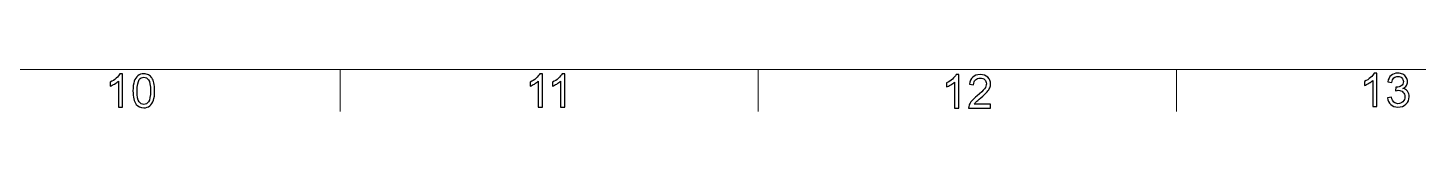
# Model space of a CAD drawing. Header units: centimetres. Extents: x -52 to 52, y -48 to 48.
# Drawn here: x -3.77 to 12.85, y -46.71 to -46.21 of the extents above; entities that cross this region are included whole.
import ezdxf

# ---------------------------------------------------------------- set-up
doc = ezdxf.new("R2010")
doc.units = ezdxf.units.CM
doc.header["$MEASUREMENT"] = 0
doc.layers.add('Title Block', color=7, linetype='Continuous')

msp = doc.modelspace()

# ---------------------------------------------------------------- linework, layer by layer
at = {"layer": 'Title Block', "lineweight": 9}
for points in [[(-50.03797, -46.2054), (-50.03797, -46.2054), (29.96203, -46.2054), (29.96203, -46.2054)], [(-0.03797, -46.7054), (-0.03797, -46.7054), (-0.03797, -46.2054), (-0.03797, -46.2054)], [(4.96203, -46.7054), (4.96203, -46.7054), (4.96203, -46.2054), (4.96203, -46.2054)], [(9.96203, -46.7054), (9.96203, -46.7054), (9.96203, -46.2054), (9.96203, -46.2054)]]:
    msp.add_open_spline(points, degree=3, dxfattribs=at)
at = {"layer": 'Title Block'}
for points, knots in [([(-2.64028, -46.6554), (-2.64028, -46.6554), (-2.68917, -46.6554), (-2.68917, -46.6554), (-2.68917, -46.6554), (-2.68917, -46.3441), (-2.68917, -46.3441), (-2.70093, -46.3554), (-2.71639, -46.3666), (-2.73547, -46.37781), (-2.75454, -46.38901), (-2.77176, -46.39743), (-2.78695, -46.40299), (-2.78695, -46.40299), (-2.78695, -46.35577), (-2.78695, -46.35577), (-2.75963, -46.34299), (-2.73575, -46.32743), (-2.71528, -46.3091), (-2.69482, -46.29086), (-2.68028, -46.27317), (-2.67176, -46.25595), (-2.67176, -46.25595), (-2.64028, -46.25595), (-2.64028, -46.25595), (-2.64028, -46.25595), (-2.64028, -46.6554), (-2.64028, -46.6554)], [0, 0, 0, 0, 0.11111111, 0.11111111, 0.11111111, 0.22222222, 0.22222222, 0.22222222, 0.33333333, 0.33333333, 0.33333333, 0.44444444, 0.44444444, 0.44444444, 0.55555556, 0.55555556, 0.55555556, 0.66666667, 0.66666667, 0.66666667, 0.77777778, 0.77777778, 0.77777778, 0.88888889, 0.88888889, 0.88888889, 1, 1, 1, 1]), ([(-2.51464, -46.4591), (-2.51464, -46.41216), (-2.50982, -46.37419), (-2.50019, -46.34549), (-2.49047, -46.31669), (-2.47612, -46.29456), (-2.45704, -46.2791), (-2.43806, -46.26364), (-2.41408, -46.25595), (-2.38519, -46.25595), (-2.36389, -46.25595), (-2.34519, -46.26021), (-2.32899, -46.26882), (-2.31288, -46.27743), (-2.29954, -46.28984), (-2.28917, -46.30605), (-2.2788, -46.32216), (-2.27065, -46.34188), (-2.26473, -46.36512), (-2.25871, -46.38836), (-2.25575, -46.41975), (-2.25575, -46.4591), (-2.25575, -46.50577), (-2.26056, -46.54355), (-2.2701, -46.57225), (-2.27963, -46.60105), (-2.29399, -46.62318), (-2.31306, -46.63873), (-2.33204, -46.65429), (-2.35612, -46.66207), (-2.38519, -46.66207), (-2.42343, -46.66207), (-2.45352, -46.64846), (-2.47538, -46.62114), (-2.50158, -46.58781), (-2.51464, -46.53382), (-2.51464, -46.4591)], [0, 0, 0, 0, 0.08333333, 0.08333333, 0.08333333, 0.16666667, 0.16666667, 0.16666667, 0.25, 0.25, 0.25, 0.33333333, 0.33333333, 0.33333333, 0.41666667, 0.41666667, 0.41666667, 0.5, 0.5, 0.5, 0.58333333, 0.58333333, 0.58333333, 0.66666667, 0.66666667, 0.66666667, 0.75, 0.75, 0.75, 0.83333333, 0.83333333, 0.83333333, 0.91666667, 0.91666667, 0.91666667, 1, 1, 1, 1]), ([(-2.46464, -46.45929), (-2.46464, -46.52475), (-2.45704, -46.56827), (-2.44177, -46.58975), (-2.42649, -46.61133), (-2.4076, -46.62207), (-2.38519, -46.62207), (-2.36278, -46.62207), (-2.34389, -46.61123), (-2.32862, -46.58966), (-2.31334, -46.56799), (-2.30575, -46.52457), (-2.30575, -46.45929), (-2.30575, -46.39382), (-2.31334, -46.3503), (-2.32862, -46.32882), (-2.3438, -46.30725), (-2.36288, -46.29651), (-2.38575, -46.29651), (-2.40815, -46.29651), (-2.42612, -46.30605), (-2.43954, -46.32503), (-2.4563, -46.34919), (-2.46464, -46.39401), (-2.46464, -46.45929)], [0, 0, 0, 0, 0.125, 0.125, 0.125, 0.25, 0.25, 0.25, 0.375, 0.375, 0.375, 0.5, 0.5, 0.5, 0.625, 0.625, 0.625, 0.75, 0.75, 0.75, 0.875, 0.875, 0.875, 1, 1, 1, 1]), ([(2.38032, -46.6554), (2.38032, -46.6554), (2.33143, -46.6554), (2.33143, -46.6554), (2.33143, -46.6554), (2.33143, -46.3441), (2.33143, -46.3441), (2.31967, -46.3554), (2.30421, -46.3666), (2.28513, -46.37781), (2.26606, -46.38901), (2.24884, -46.39743), (2.23365, -46.40299), (2.23365, -46.40299), (2.23365, -46.35577), (2.23365, -46.35577), (2.26097, -46.34299), (2.28485, -46.32743), (2.30532, -46.3091), (2.32578, -46.29086), (2.34032, -46.27317), (2.34884, -46.25595), (2.34884, -46.25595), (2.38032, -46.25595), (2.38032, -46.25595), (2.38032, -46.25595), (2.38032, -46.6554), (2.38032, -46.6554)], [0, 0, 0, 0, 0.11111111, 0.11111111, 0.11111111, 0.22222222, 0.22222222, 0.22222222, 0.33333333, 0.33333333, 0.33333333, 0.44444444, 0.44444444, 0.44444444, 0.55555556, 0.55555556, 0.55555556, 0.66666667, 0.66666667, 0.66666667, 0.77777778, 0.77777778, 0.77777778, 0.88888889, 0.88888889, 0.88888889, 1, 1, 1, 1]), ([(2.6481, -46.6554), (2.6481, -46.6554), (2.59921, -46.6554), (2.59921, -46.6554), (2.59921, -46.6554), (2.59921, -46.3441), (2.59921, -46.3441), (2.58745, -46.3554), (2.57199, -46.3666), (2.55291, -46.37781), (2.53384, -46.38901), (2.51662, -46.39743), (2.50143, -46.40299), (2.50143, -46.40299), (2.50143, -46.35577), (2.50143, -46.35577), (2.52875, -46.34299), (2.55263, -46.32743), (2.5731, -46.3091), (2.59356, -46.29086), (2.6081, -46.27317), (2.61662, -46.25595), (2.61662, -46.25595), (2.6481, -46.25595), (2.6481, -46.25595), (2.6481, -46.25595), (2.6481, -46.6554), (2.6481, -46.6554)], [0, 0, 0, 0, 0.11111111, 0.11111111, 0.11111111, 0.22222222, 0.22222222, 0.22222222, 0.33333333, 0.33333333, 0.33333333, 0.44444444, 0.44444444, 0.44444444, 0.55555556, 0.55555556, 0.55555556, 0.66666667, 0.66666667, 0.66666667, 0.77777778, 0.77777778, 0.77777778, 0.88888889, 0.88888889, 0.88888889, 1, 1, 1, 1]), ([(7.35972, -46.66544), (7.35972, -46.66544), (7.31083, -46.66544), (7.31083, -46.66544), (7.31083, -46.66544), (7.31083, -46.35414), (7.31083, -46.35414), (7.29907, -46.36544), (7.28361, -46.37664), (7.26453, -46.38785), (7.24546, -46.39905), (7.22824, -46.40747), (7.21305, -46.41303), (7.21305, -46.41303), (7.21305, -46.36581), (7.21305, -46.36581), (7.24037, -46.35303), (7.26425, -46.33747), (7.28472, -46.31914), (7.30518, -46.3009), (7.31972, -46.28321), (7.32824, -46.26599), (7.32824, -46.26599), (7.35972, -46.26599), (7.35972, -46.26599), (7.35972, -46.26599), (7.35972, -46.66544), (7.35972, -46.66544)], [0, 0, 0, 0, 0.11111111, 0.11111111, 0.11111111, 0.22222222, 0.22222222, 0.22222222, 0.33333333, 0.33333333, 0.33333333, 0.44444444, 0.44444444, 0.44444444, 0.55555556, 0.55555556, 0.55555556, 0.66666667, 0.66666667, 0.66666667, 0.77777778, 0.77777778, 0.77777778, 0.88888889, 0.88888889, 0.88888889, 1, 1, 1, 1]), ([(7.74148, -46.61877), (7.74148, -46.61877), (7.74148, -46.66544), (7.74148, -46.66544), (7.74148, -46.66544), (7.47814, -46.66544), (7.47814, -46.66544), (7.47777, -46.65368), (7.47972, -46.64238), (7.48388, -46.63146), (7.49064, -46.61359), (7.50147, -46.5959), (7.51638, -46.57859), (7.53129, -46.56127), (7.55259, -46.54127), (7.58027, -46.51859), (7.62333, -46.48312), (7.65259, -46.45507), (7.66786, -46.43433), (7.68324, -46.41359), (7.69092, -46.39396), (7.69092, -46.37544), (7.69092, -46.35609), (7.68398, -46.33979), (7.67009, -46.32646), (7.6562, -46.31321), (7.63805, -46.30655), (7.61573, -46.30655), (7.59212, -46.30655), (7.57323, -46.31359), (7.55907, -46.32766), (7.5449, -46.34164), (7.53777, -46.36109), (7.53759, -46.38599), (7.53759, -46.38599), (7.48759, -46.38099), (7.48759, -46.38099), (7.49101, -46.34359), (7.50397, -46.31507), (7.52638, -46.29544), (7.54888, -46.27581), (7.57898, -46.26599), (7.61685, -46.26599), (7.65499, -46.26599), (7.68527, -46.27655), (7.70749, -46.29775), (7.72981, -46.31896), (7.74092, -46.34525), (7.74092, -46.37655), (7.74092, -46.39247), (7.73768, -46.40812), (7.73111, -46.42349), (7.72462, -46.43896), (7.71379, -46.45516), (7.6987, -46.4722), (7.68351, -46.48914), (7.65842, -46.51257), (7.62342, -46.5422), (7.59407, -46.56683), (7.57518, -46.58349), (7.56685, -46.59229), (7.55851, -46.60109), (7.55166, -46.60988), (7.5462, -46.61877), (7.5462, -46.61877), (7.74148, -46.61877), (7.74148, -46.61877)], [0, 0, 0, 0, 0.04545455, 0.04545455, 0.04545455, 0.09090909, 0.09090909, 0.09090909, 0.13636364, 0.13636364, 0.13636364, 0.18181818, 0.18181818, 0.18181818, 0.22727273, 0.22727273, 0.22727273, 0.27272727, 0.27272727, 0.27272727, 0.31818182, 0.31818182, 0.31818182, 0.36363636, 0.36363636, 0.36363636, 0.40909091, 0.40909091, 0.40909091, 0.45454545, 0.45454545, 0.45454545, 0.5, 0.5, 0.5, 0.54545455, 0.54545455, 0.54545455, 0.59090909, 0.59090909, 0.59090909, 0.63636364, 0.63636364, 0.63636364, 0.68181818, 0.68181818, 0.68181818, 0.72727273, 0.72727273, 0.72727273, 0.77272727, 0.77272727, 0.77272727, 0.81818182, 0.81818182, 0.81818182, 0.86363636, 0.86363636, 0.86363636, 0.90909091, 0.90909091, 0.90909091, 0.95454545, 0.95454545, 0.95454545, 1, 1, 1, 1]), ([(12.35972, -46.64712), (12.35972, -46.64712), (12.31083, -46.64712), (12.31083, -46.64712), (12.31083, -46.64712), (12.31083, -46.33582), (12.31083, -46.33582), (12.29907, -46.34712), (12.28361, -46.35832), (12.26453, -46.36953), (12.24546, -46.38073), (12.22824, -46.38915), (12.21305, -46.39471), (12.21305, -46.39471), (12.21305, -46.34749), (12.21305, -46.34749), (12.24037, -46.33471), (12.26425, -46.31915), (12.28472, -46.30082), (12.30518, -46.28258), (12.31972, -46.26489), (12.32824, -46.24767), (12.32824, -46.24767), (12.35972, -46.24767), (12.35972, -46.24767), (12.35972, -46.24767), (12.35972, -46.64712), (12.35972, -46.64712)], [0, 0, 0, 0, 0.11111111, 0.11111111, 0.11111111, 0.22222222, 0.22222222, 0.22222222, 0.33333333, 0.33333333, 0.33333333, 0.44444444, 0.44444444, 0.44444444, 0.55555556, 0.55555556, 0.55555556, 0.66666667, 0.66666667, 0.66666667, 0.77777778, 0.77777778, 0.77777778, 0.88888889, 0.88888889, 0.88888889, 1, 1, 1, 1]), ([(12.48536, -46.54156), (12.48536, -46.54156), (12.53425, -46.5349), (12.53425, -46.5349), (12.5399, -46.56267), (12.54935, -46.58268), (12.56277, -46.5949), (12.5762, -46.60712), (12.59268, -46.61323), (12.61222, -46.61323), (12.63536, -46.61323), (12.6549, -46.60527), (12.67064, -46.58934), (12.68638, -46.57342), (12.69425, -46.55369), (12.69425, -46.53017), (12.69425, -46.50777), (12.68694, -46.48925), (12.67222, -46.47462), (12.65759, -46.46008), (12.63898, -46.45277), (12.61629, -46.45277), (12.60703, -46.45277), (12.59555, -46.45462), (12.58175, -46.45823), (12.58175, -46.45823), (12.58722, -46.41545), (12.58722, -46.41545), (12.59046, -46.41582), (12.59314, -46.41601), (12.59509, -46.41601), (12.61601, -46.41601), (12.63472, -46.41054), (12.65148, -46.39971), (12.66814, -46.38888), (12.67648, -46.37221), (12.67648, -46.34971), (12.67648, -46.33184), (12.67036, -46.31702), (12.65824, -46.30527), (12.64611, -46.29351), (12.63046, -46.28767), (12.61129, -46.28767), (12.59222, -46.28767), (12.57638, -46.29369), (12.5637, -46.30573), (12.55101, -46.31777), (12.54286, -46.33582), (12.53925, -46.3599), (12.53925, -46.3599), (12.49036, -46.35101), (12.49036, -46.35101), (12.49638, -46.31823), (12.5099, -46.29277), (12.5311, -46.27471), (12.55222, -46.25665), (12.57861, -46.24767), (12.61009, -46.24767), (12.63175, -46.24767), (12.65175, -46.2523), (12.66999, -46.26165), (12.68833, -46.27091), (12.70231, -46.2836), (12.71194, -46.29962), (12.72166, -46.31573), (12.72648, -46.33277), (12.72648, -46.35082), (12.72648, -46.36795), (12.72185, -46.38351), (12.71268, -46.39758), (12.70342, -46.41166), (12.68972, -46.42286), (12.67166, -46.43119), (12.69518, -46.43656), (12.71342, -46.44786), (12.72648, -46.46499), (12.73944, -46.48203), (12.74592, -46.50351), (12.74592, -46.52916), (12.74592, -46.56388), (12.73324, -46.59342), (12.70796, -46.61758), (12.68259, -46.64175), (12.65055, -46.65379), (12.61185, -46.65379), (12.57694, -46.65379), (12.54796, -46.64332), (12.5249, -46.62249), (12.50175, -46.60166), (12.4886, -46.57471), (12.48536, -46.54156)], [0, 0, 0, 0, 0.03333333, 0.03333333, 0.03333333, 0.06666667, 0.06666667, 0.06666667, 0.1, 0.1, 0.1, 0.13333333, 0.13333333, 0.13333333, 0.16666667, 0.16666667, 0.16666667, 0.2, 0.2, 0.2, 0.23333333, 0.23333333, 0.23333333, 0.26666667, 0.26666667, 0.26666667, 0.3, 0.3, 0.3, 0.33333333, 0.33333333, 0.33333333, 0.36666667, 0.36666667, 0.36666667, 0.4, 0.4, 0.4, 0.43333333, 0.43333333, 0.43333333, 0.46666667, 0.46666667, 0.46666667, 0.5, 0.5, 0.5, 0.53333333, 0.53333333, 0.53333333, 0.56666667, 0.56666667, 0.56666667, 0.6, 0.6, 0.6, 0.63333333, 0.63333333, 0.63333333, 0.66666667, 0.66666667, 0.66666667, 0.7, 0.7, 0.7, 0.73333333, 0.73333333, 0.73333333, 0.76666667, 0.76666667, 0.76666667, 0.8, 0.8, 0.8, 0.83333333, 0.83333333, 0.83333333, 0.86666667, 0.86666667, 0.86666667, 0.9, 0.9, 0.9, 0.93333333, 0.93333333, 0.93333333, 0.96666667, 0.96666667, 0.96666667, 1, 1, 1, 1])]:
    msp.add_open_spline(points, degree=3, knots=knots, dxfattribs=at)

doc.saveas('drawing.dxf')
